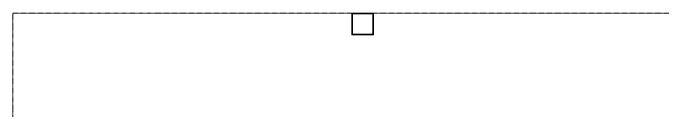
# Model space of a CAD drawing. Header units: inches. Extents: x -445 to 366, y -514 to 778.
# Drawn here: x -191 to 107.4, y -232.9 to -188 of the extents above; entities that cross this region are included whole.
import ezdxf

# ---------------------------------------------------------------- set-up
doc = ezdxf.new("R2010")
doc.units = ezdxf.units.IN
doc.header["$MEASUREMENT"] = 0
doc.linetypes.add('Hidden 1_8_', pattern=[0.1875, 0.125, -0.0625])
doc.layers.add('A-DETL-HDLN', color=90, linetype='Hidden 1_8_', lineweight=9)
doc.layers.add('S-COLS', color=52, linetype='Continuous', lineweight=9)

# ---------------------------------------------------------------- blocks, each defined once
blk = doc.blocks.new('HSS-Hollow Structural Section-Column - HSS10X10X3_8-762143-Test Fit - Mezzanine Plan')
at = {"layer": 'S-COLS'}
h = blk.add_hatch(dxfattribs=at)
h.set_pattern_fill('FP_13', color=256, style=0, pattern_type=2)
h.set_pattern_definition([(315, (193.044, -30.487), (9.5035, 9.5035), []), (315, (207.444, -30.487), (9.5035, 9.5035), [])])
h.paths.add_polyline_path([(-5, -4.651), (-5, -5), (5, -5), (5, 5), (-5, 5), (-5, 4.651)], flags=0)
h.paths.add_polyline_path([(-4.651, 4.651), (4.651, 4.651), (4.651, -4.651), (-4.651, -4.651)], flags=0)
for p, q in [((5, 5), (-5, 5)), ((-5, 5), (-5, -5)), ((-4.651, -4.651), (-4.651, 4.651)), ((-4.651, 4.651), (4.651, 4.651)), ((4.651, 4.651), (4.651, -4.651)), ((5, -5), (5, 5)), ((-5, -5), (5, -5)), ((4.651, -4.651), (-4.651, -4.651))]:
    blk.add_line(p, q, dxfattribs=at)
blk = doc.blocks.new('Hecht_PAD_AA-Arch_detached_rvt-1-Test Fit - Mezzanine Plan')
at = {"rotation": 89.99999999999997}
blk.add_blockref('HSS-Hollow Structural Section-Column - HSS10X10X3_8-762143-Test Fit - Mezzanine Plan', (-30.49, -193.04), dxfattribs=at)

msp = doc.modelspace()

# ---------------------------------------------------------------- linework, layer by layer
at = {"layer": 'A-DETL-HDLN'}
for p, q in [((-190.98, -351.67), (-190.98, -188.04)), ((-190.98, -188.04), (185.51, -188.04))]:
    msp.add_line(p, q, dxfattribs=at)

# ---------------------------------------------------------------- block references
msp.add_blockref('Hecht_PAD_AA-Arch_detached_rvt-1-Test Fit - Mezzanine Plan', (0, 0))

doc.saveas('drawing.dxf')
